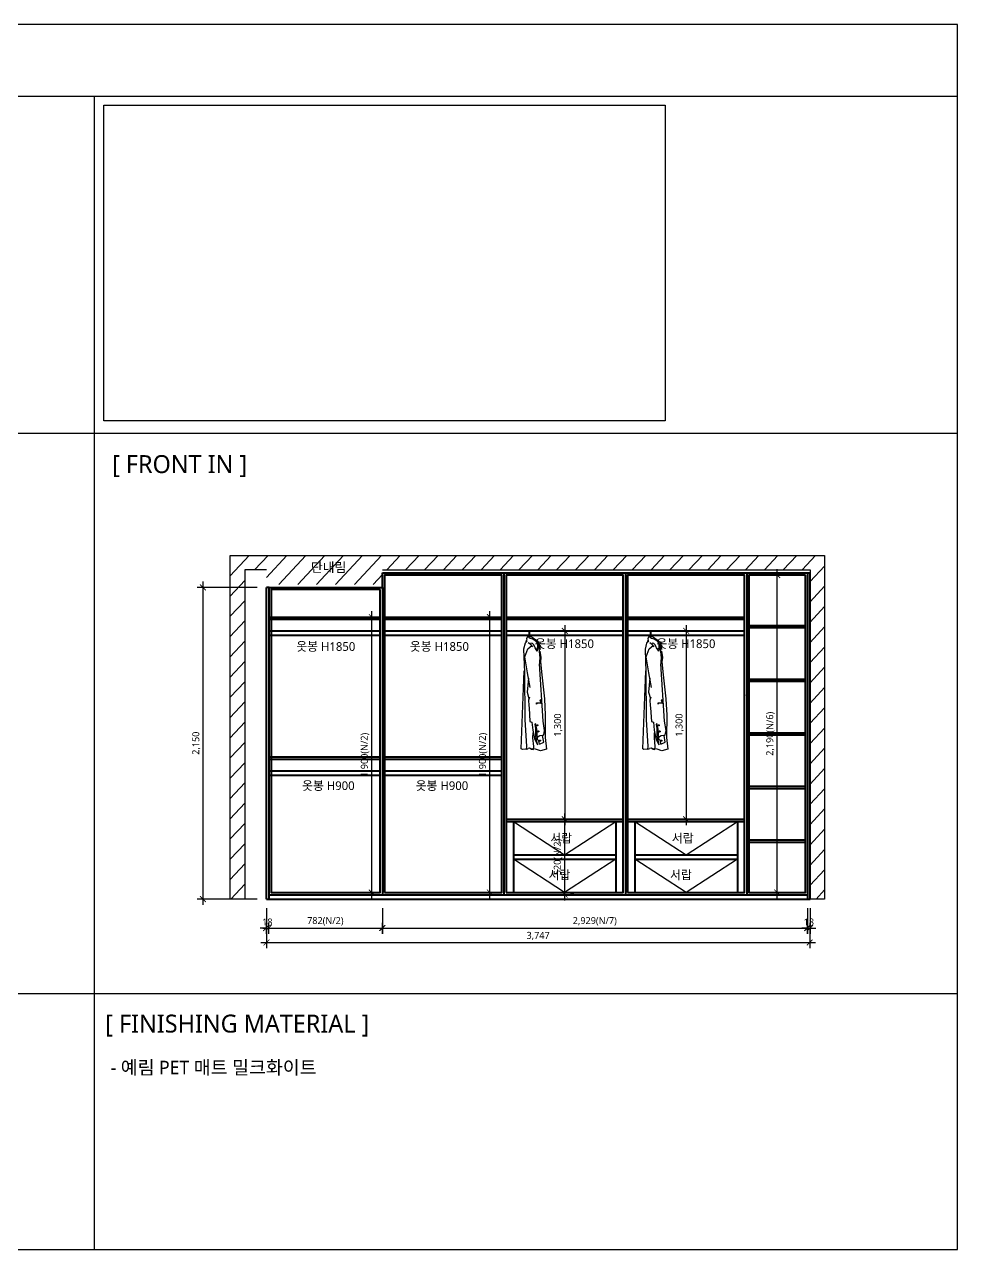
# Model space of a CAD drawing. Header units: millimetres. Extents: x 512 to 764439, y -71 to 559481.
# Drawn here: x 533432 to 539868, y 206194 to 214645 of the extents above; entities that cross this region are included whole.
import ezdxf
from ezdxf.enums import TextEntityAlignment as Align

# ---------------------------------------------------------------- set-up
doc = ezdxf.new("R2010")
doc.units = ezdxf.units.MM
doc.header["$LTSCALE"] = 50
for name, pattern in [('CENTER', [50.8, 31.75, -6.35, 6.35, -6.35]), ('DASHDOT', [1, 0.5, -0.25, 0, -0.25]), ('HIDDENX2', [19.05, 12.7, -6.35])]:
    doc.linetypes.add(name, pattern=pattern)
for name, color, linetype in [('#CENTER', 1, 'CENTER'), ('#TEXT', 7, 'Continuous'), ('#가전가구', 252, 'Continuous'), ('#건축벽체_CON', 2, 'Continuous'), ('.', 8, 'Continuous'), ('_R_F_WIN', 4, 'Continuous')]:
    doc.layers.add(name, color=color, linetype=linetype)
doc.layers.add('#Fur', color=6, linetype='Continuous', lineweight=40)
doc.styles.add('CJ-TEXT', font='malgun.ttf')
doc.styles.add('맑은 고딕', font='malgun.ttf')
doc.styles.add('맑은고딕', font='malgun.ttf')
doc.dimstyles.new('DIM-120', dxfattribs={"dimscale": 120, "dimtxt": 0.6, "dimasz": 0.8, "dimexe": 0.8, "dimexo": 0.8, "dimgap": 0.2, "dimtad": 1, "dimdec": 0, "dimlunit": 6, "dimtxsty": '맑은고딕', "dimblk": 'ARCHTICK', "dimcen": 1, "dimdle": 0.8, "dimclrd": 5, "dimclre": 5, "dimclrt": 4, "dimadec": 0, "dimazin": 0, "dimtfac": 1, "dimtdec": 0, "dimtix": 1, "dimtmove": 2, "dimatfit": 3, "dimldrblk": 'ARCHTICK', "dimfxl": 1, "dimtolj": 1, "dimtzin": 0, "dimarcsym": 0})
picture_1 = doc.add_image_def('image18.png', size_in_pixel=(1920, 1080))

# ---------------------------------------------------------------- blocks, each defined once
blk = doc.blocks.new('_ArchTick')
at = {"color": 0, "linetype": 'ByBlock', "const_width": 0.15}
blk.add_lwpolyline([(-0.5, -0.5), (0.5, 0.5)], dxfattribs=at)
blk = doc.blocks.new('*D175')
at = {"color": 5, "lineweight": -2, "transparency": 16777216}
for p, q in [((535097.9, 208412.1), (535057.9, 208412.1)), ((535097.9, 208448.1), (535097.9, 208372.1)), ((535097.9, 208412.1), (535115.9, 208412.1)), ((535115.9, 208448.1), (535115.9, 208372.1)), ((535115.9, 208412.1), (535155.9, 208412.1))]:
    blk.add_line(p, q, dxfattribs=at)
at = {"layer": 'Defpoints', "color": 0, "transparency": 16777216}
for p in [(535097.9, 208512.1), (535115.9, 208512.1), (535115.9, 208412.1)]:
    blk.add_point(p, dxfattribs=at)
at = {"color": 5, "lineweight": -2, "transparency": 16777216, "xscale": 40, "yscale": 40, "zscale": 40}
blk.add_blockref('_ArchTick', (535097.9, 208412.1), dxfattribs=at)
at = {"color": 5, "lineweight": -2, "transparency": 16777216, "xscale": 40, "yscale": 40, "zscale": 40, "rotation": 180}
blk.add_blockref('_ArchTick', (535115.9, 208412.1), dxfattribs=at)
at = {"color": 4, "transparency": 16777216, "insert": (535106.9, 208453.1), "char_height": 48, "attachment_point": 5, "style": '맑은고딕'}
blk.add_mtext('\\A1;18', dxfattribs=at)
blk = doc.blocks.new('*D176')
at = {"color": 5, "lineweight": -2, "transparency": 16777216}
for p, q in [((535075.9, 208412.1), (535937.9, 208412.1)), ((535115.9, 208448.1), (535115.9, 208372.1)), ((535897.9, 208448.1), (535897.9, 208372.1))]:
    blk.add_line(p, q, dxfattribs=at)
at = {"layer": 'Defpoints', "color": 0, "transparency": 16777216}
for p in [(535115.9, 208512.1), (535897.9, 208512.1), (535897.9, 208412.1)]:
    blk.add_point(p, dxfattribs=at)
at = {"color": 5, "lineweight": -2, "transparency": 16777216, "xscale": 40, "yscale": 40, "zscale": 40, "rotation": 180}
blk.add_blockref('_ArchTick', (535115.9, 208412.1), dxfattribs=at)
at = {"color": 5, "lineweight": -2, "transparency": 16777216, "xscale": 40, "yscale": 40, "zscale": 40}
blk.add_blockref('_ArchTick', (535897.9, 208412.1), dxfattribs=at)
at = {"color": 4, "transparency": 16777216, "insert": (535506.9, 208458), "char_height": 48, "attachment_point": 5, "style": '맑은고딕'}
blk.add_mtext('\\A1;782(N/2)', dxfattribs=at)
blk = doc.blocks.new('*D177')
at = {"color": 5, "lineweight": -2, "transparency": 16777216}
for p, q in [((535901.1, 208548.1), (535901.1, 208372.1)), ((535861.1, 208412.1), (538869.9, 208412.1)), ((538829.9, 208448.1), (538829.9, 208372.1))]:
    blk.add_line(p, q, dxfattribs=at)
at = {"layer": 'Defpoints', "color": 0, "transparency": 16777216}
for p in [(535901.1, 208612.1), (538829.9, 208512.1), (538829.9, 208412.1)]:
    blk.add_point(p, dxfattribs=at)
at = {"color": 5, "lineweight": -2, "transparency": 16777216, "xscale": 40, "yscale": 40, "zscale": 40, "rotation": 180}
blk.add_blockref('_ArchTick', (535901.1, 208412.1), dxfattribs=at)
at = {"color": 5, "lineweight": -2, "transparency": 16777216, "xscale": 40, "yscale": 40, "zscale": 40}
blk.add_blockref('_ArchTick', (538829.9, 208412.1), dxfattribs=at)
at = {"color": 4, "transparency": 16777216, "insert": (537365.5, 208458), "char_height": 48, "attachment_point": 5, "style": '맑은고딕'}
blk.add_mtext('\\A1;2,929(N/7)', dxfattribs=at)
blk = doc.blocks.new('*D178')
at = {"color": 5, "lineweight": -2, "transparency": 16777216}
for p, q in [((538833.1, 208548.1), (538833.1, 208372.1)), ((538851.1, 208548.1), (538851.1, 208372.1)), ((538833.1, 208412.1), (538793.1, 208412.1)), ((538833.1, 208412.1), (538851.1, 208412.1)), ((538851.1, 208412.1), (538891.1, 208412.1))]:
    blk.add_line(p, q, dxfattribs=at)
at = {"layer": 'Defpoints', "color": 0, "transparency": 16777216}
for p in [(538833.1, 208612.1), (538851.1, 208612.1), (538851.1, 208412.1)]:
    blk.add_point(p, dxfattribs=at)
at = {"color": 5, "lineweight": -2, "transparency": 16777216, "xscale": 40, "yscale": 40, "zscale": 40}
blk.add_blockref('_ArchTick', (538833.1, 208412.1), dxfattribs=at)
at = {"color": 5, "lineweight": -2, "transparency": 16777216, "xscale": 40, "yscale": 40, "zscale": 40, "rotation": 180}
blk.add_blockref('_ArchTick', (538851.1, 208412.1), dxfattribs=at)
at = {"color": 4, "transparency": 16777216, "insert": (538842.1, 208453.1), "char_height": 48, "attachment_point": 5, "style": '맑은고딕'}
blk.add_mtext('\\A1;18', dxfattribs=at)
blk = doc.blocks.new('*D179')
at = {"color": 5, "lineweight": -2, "transparency": 16777216}
for p, q in [((535101.1, 208548.1), (535101.1, 208272.1)), ((538847.9, 208448.1), (538847.9, 208272.1)), ((535061.1, 208312.1), (538887.9, 208312.1))]:
    blk.add_line(p, q, dxfattribs=at)
at = {"layer": 'Defpoints', "color": 0, "transparency": 16777216}
for p in [(535101.1, 208612.1), (538847.9, 208512.1), (538847.9, 208312.1)]:
    blk.add_point(p, dxfattribs=at)
at = {"color": 5, "lineweight": -2, "transparency": 16777216, "xscale": 40, "yscale": 40, "zscale": 40, "rotation": 180}
blk.add_blockref('_ArchTick', (535101.1, 208312.1), dxfattribs=at)
at = {"color": 5, "lineweight": -2, "transparency": 16777216, "xscale": 40, "yscale": 40, "zscale": 40}
blk.add_blockref('_ArchTick', (538847.9, 208312.1), dxfattribs=at)
at = {"color": 4, "transparency": 16777216, "insert": (536974.5, 208357), "char_height": 48, "attachment_point": 5, "style": '맑은고딕'}
blk.add_mtext('\\A1;3,747', dxfattribs=at)
blk = doc.blocks.new('clo_1')
at = {"layer": '#가전가구', "color": 252, "linetype": 'HIDDENX2', "ltscale": 100}
for p, q in [((294541.6, -285557.9), (294537.3, -285567.4)), ((294537.3, -285567.4), (294538.9, -285578.1)), ((294547.6, -285550.4), (294541.6, -285557.9)), ((294547.6, -285550.4), (294553.5, -285557.1)), ((294547.6, -285550.4), (294555.1, -285550.4)), ((294553.5, -285557.1), (294562.6, -285564.3)), ((294555.1, -285552.7), (294555.1, -285513.4)), ((294559.2, -285554.1), (294559.2, -285513.4)), ((294559.2, -285550.7), (294575.1, -285556.6)), ((294562.6, -285564.3), (294579.7, -285568.2)), ((294575.1, -285556.6), (294585.3, -285564.1)), ((294579.7, -285568.2), (294597.5, -285579.3)), ((294585.3, -285564.1), (294593.8, -285571.4)), ((294593.8, -285571.4), (294605.4, -285576.9)), ((294524.9, -285693.5), (294545.8, -285637.4)), ((294533.3, -285585.6), (294531.7, -285594.3)), ((294538.9, -285578.1), (294533.3, -285585.6)), ((294545.8, -285637.4), (294573.8, -285614.5)), ((294578.1, -285600.7), (294567.3, -285597.7)), ((294588, -285610.2), (294578.1, -285600.7)), ((294595.9, -285629.6), (294588, -285610.2)), ((294611.8, -285654.5), (294595.9, -285629.6)), ((294597.5, -285579.3), (294612.9, -285600.3)), ((294605.4, -285576.9), (294622.9, -285595.3)), ((294612.9, -285600.3), (294611.8, -285654.5)), ((294620.6, -285607.5), (294618.2, -285626.3)), ((294618.2, -285626.3), (294621.8, -285635.7)), ((294618.8, -285621.5), (294620.6, -285607.5)), ((294624.1, -285628.8), (294618.8, -285621.5)), ((294621.8, -285635.7), (294628.8, -285698.7)), ((294622.9, -285595.3), (294631.1, -285643)), ((294631.1, -285643), (294624.1, -285628.8)), ((294629.7, -285654.3), (294637, -285696.8)), ((294543.6, -285802), (294524.9, -285693.5)), ((294628.8, -285698.7), (294626.4, -285722.8)), ((294626.4, -285722.8), (294626.8, -285741.6)), ((294651.4, -286136.9), (294626.8, -285741.6)), ((294637, -285696.8), (294633.4, -285726.1)), ((294633.4, -285726.1), (294641.8, -285816.7)), ((294561.4, -285905), (294543.6, -285802)), ((294641.8, -285816.7), (294660.7, -285983.4)), ((294550.1, -285839.6), (294540.6, -285937.4)), ((294540.6, -285937.4), (294554.1, -285980.9)), ((294557.9, -285970.6), (294550.3, -285991.3)), ((294550.3, -285991.3), (294552.2, -286027.3)), ((294631, -285993.3), (294636, -285984.6)), ((294638.4, -286004.7), (294631, -285993.3)), ((294660.7, -285983.4), (294666.3, -286096.1)), ((294552.2, -286027.3), (294555.2, -286044.2)), ((294555.2, -286044.2), (294560.6, -286139.6)), ((294607, -286011), (294620.9, -286009.6)), ((294607, -286018.2), (294607, -286011)), ((294610.3, -286013.4), (294607, -286018.2)), ((294629.1, -286011.5), (294610.3, -286013.4)), ((294620.9, -286009.6), (294635.4, -286009.7)), ((294638.7, -286013.4), (294629.1, -286011.5)), ((294635.4, -286009.7), (294638.4, -286004.7)), ((294644.1, -286020), (294638.7, -286013.4)), ((294560.6, -286139.6), (294574.3, -286144.2)), ((294574.3, -286144.2), (294580.4, -286198.9)), ((294598.7, -286152.3), (294593.9, -286160.5)), ((294593.9, -286160.5), (294598.7, -286185.3)), ((294608.3, -286190.1), (294598.7, -286152.3)), ((294662.3, -286201.4), (294651.4, -286136.9)), ((294666.3, -286096.1), (294665.3, -286249.9)), ((294580.4, -286198.9), (294591.3, -286256)), ((294598.7, -286185.3), (294598.7, -286242.4)), ((294598.7, -286242.4), (294606.9, -286277.8)), ((294613.1, -286263), (294608.3, -286190.1)), ((294648.6, -286234.2), (294656.8, -286231.4)), ((294656.8, -286280.5), (294648.6, -286234.2)), ((294656.8, -286231.4), (294662.3, -286201.4)), ((294599.7, -286330.1), (294584.8, -286328)), ((294591.3, -286256), (294613.2, -286299.6)), ((294633.2, -286341.7), (294599.7, -286330.1)), ((294606.9, -286277.8), (294613.2, -286299.6)), ((294622.8, -286272), (294613.1, -286263)), ((294626.8, -286294.2), (294622.8, -286272)), ((294626.8, -286294.2), (294656.8, -286280.5)), ((294674.1, -286328.6), (294633.2, -286341.7)), ((294665.3, -286249.9), (294674.1, -286328.6))]:
    blk.add_line(p, q, dxfattribs=at)
for points in [[(294542.1, -285583.9), (294527.9, -285598.1), (294517, -285639), (294522.4, -285798.9), (294525.2, -286126), (294537.3, -286310.9), (294534.6, -286329.8), (294542.8, -286327.1), (294546.1, -286326.8), (294548.3, -286321.8), (294558.6, -286320.5), (294570.1, -286327.3), (294575.6, -286329.6), (294572.8, -286324.8), (294570.1, -286329.8), (294580.6, -286328.6), (294584.4, -286331), (294587.1, -286310.9), (294581.3, -286250.4), (294582.1, -286217.7)], [(294580.4, -285622.7), (294567.2, -285606.4), (294549, -285596.7)], [(294534.6, -286329.8), (294509.5, -286330.8), (294501.4, -286327.8), (294508, -286147.5), (294522, -285789.6)], [(294644.9, -286235), (294629.2, -286236.8), (294617.6, -286244.9), (294612.3, -286250.2)], [(294605.5, -286257), (294599.7, -286266.8)]]:
    blk.add_lwpolyline(points, dxfattribs=at)
for centre in [(294611.3, -286164.6), (294617.7, -286207.3), (294629.3, -286270.8)]:
    blk.add_circle(centre, 3.95, dxfattribs=at)
blk = doc.blocks.new('*D180')
at = {"color": 5, "lineweight": -2, "transparency": 16777216}
for p, q in [((537995.9, 210502.1), (537995.9, 209122.1)), ((538059.9, 210462.1), (538035.9, 210462.1)), ((538059.9, 209162.1), (538035.9, 209162.1))]:
    blk.add_line(p, q, dxfattribs=at)
at = {"layer": 'Defpoints', "color": 0, "transparency": 16777216}
for p in [(537995.9, 210462.1), (537995.9, 209162.1), (537995.9, 209162.1)]:
    blk.add_point(p, dxfattribs=at)
at = {"color": 5, "lineweight": -2, "transparency": 16777216, "xscale": 40, "yscale": 40, "zscale": 40}
for p, rotation in [((537995.9, 210462.1), 90), ((537995.9, 209162.1), 270)]:
    blk.add_blockref('_ArchTick', p, dxfattribs=dict(at, rotation=rotation))
at = {"color": 4, "transparency": 16777216, "insert": (537950.9, 209812.1), "char_height": 48, "attachment_point": 5, "rotation": 90, "style": '맑은고딕'}
blk.add_mtext('\\A1;1,300', dxfattribs=at)
blk = doc.blocks.new('*D181')
at = {"color": 5, "lineweight": -2, "transparency": 16777216}
for p, q in [((537158.1, 210502.1), (537158.1, 209122.1)), ((537222.1, 210462.1), (537198.1, 210462.1)), ((537222.1, 209162.1), (537198.1, 209162.1))]:
    blk.add_line(p, q, dxfattribs=at)
at = {"layer": 'Defpoints', "color": 0, "transparency": 16777216}
for p in [(537158.1, 210462.1), (537158.1, 209162.1), (537158.1, 209162.1)]:
    blk.add_point(p, dxfattribs=at)
at = {"color": 5, "lineweight": -2, "transparency": 16777216, "xscale": 40, "yscale": 40, "zscale": 40}
for p, rotation in [((537158.1, 210462.1), 90), ((537158.1, 209162.1), 270)]:
    blk.add_blockref('_ArchTick', p, dxfattribs=dict(at, rotation=rotation))
at = {"color": 4, "transparency": 16777216, "insert": (537113.2, 209812.1), "char_height": 48, "attachment_point": 5, "rotation": 90, "style": '맑은고딕'}
blk.add_mtext('\\A1;1,300', dxfattribs=at)
blk = doc.blocks.new('*D511')
at = {"color": 5, "lineweight": -2, "transparency": 16777216}
for p, q in [((537157.7, 209202.1), (537157.7, 208602.1)), ((537221.7, 209162.1), (537197.7, 209162.1)), ((537221.7, 208642.1), (537197.7, 208642.1))]:
    blk.add_line(p, q, dxfattribs=at)
at = {"layer": 'Defpoints', "color": 0, "transparency": 16777216}
for p in [(537157.7, 209162.1), (537157.7, 208642.1), (537157.7, 208642.1)]:
    blk.add_point(p, dxfattribs=at)
at = {"color": 5, "lineweight": -2, "transparency": 16777216, "xscale": 40, "yscale": 40, "zscale": 40}
for p, rotation in [((537157.7, 209162.1), 90), ((537157.7, 208642.1), 270)]:
    blk.add_blockref('_ArchTick', p, dxfattribs=dict(at, rotation=rotation))
at = {"color": 4, "transparency": 16777216, "insert": (537111.8, 208902.1), "char_height": 48, "attachment_point": 5, "rotation": 90, "style": '맑은고딕'}
blk.add_mtext('\\A1;520(N/2)', dxfattribs=at)
blk = doc.blocks.new('*D512')
at = {"color": 5, "lineweight": -2, "transparency": 16777216}
for p, q in [((538623.7, 208617.1), (538623.7, 210887.1)), ((538687.7, 210847.1), (538663.7, 210847.1)), ((538687.7, 208657.1), (538663.7, 208657.1))]:
    blk.add_line(p, q, dxfattribs=at)
at = {"layer": 'Defpoints', "color": 0, "transparency": 16777216}
for p in [(538623.7, 210847.1), (538623.7, 210847.1), (538623.7, 208657.1)]:
    blk.add_point(p, dxfattribs=at)
at = {"color": 5, "lineweight": -2, "transparency": 16777216, "xscale": 40, "yscale": 40, "zscale": 40}
for p, rotation in [((538623.7, 210847.1), 90), ((538623.7, 208657.1), 270)]:
    blk.add_blockref('_ArchTick', p, dxfattribs=dict(at, rotation=rotation))
at = {"color": 4, "transparency": 16777216, "insert": (538577.7, 209752.1), "char_height": 48, "attachment_point": 5, "rotation": 90, "style": '맑은고딕'}
blk.add_mtext('\\A1;2,190(N/6)', dxfattribs=at)
blk = doc.blocks.new('*D513')
at = {"color": 5, "lineweight": -2, "transparency": 16777216}
for p, q in [((536659.8, 210557.1), (536601.7, 210557.1)), ((536641.7, 208617.1), (536641.7, 210597.1)), ((536659.8, 208657.1), (536601.7, 208657.1))]:
    blk.add_line(p, q, dxfattribs=at)
at = {"layer": 'Defpoints', "color": 0, "transparency": 16777216}
for p in [(536641.7, 210557.1), (536723.8, 210557.1), (536723.8, 208657.1)]:
    blk.add_point(p, dxfattribs=at)
at = {"color": 5, "lineweight": -2, "transparency": 16777216, "xscale": 40, "yscale": 40, "zscale": 40}
for p, rotation in [((536641.7, 210557.1), 90), ((536641.7, 208657.1), 270)]:
    blk.add_blockref('_ArchTick', p, dxfattribs=dict(at, rotation=rotation))
at = {"color": 4, "transparency": 16777216, "insert": (536595.7, 209607.1), "char_height": 48, "attachment_point": 5, "rotation": 90, "style": '맑은고딕'}
blk.add_mtext('\\A1;1,900(N/2)', dxfattribs=at)
blk = doc.blocks.new('*D182')
at = {"color": 5, "lineweight": -2, "transparency": 16777216}
for p, q in [((535845, 210557.1), (535786.9, 210557.1)), ((535826.9, 208617.1), (535826.9, 210597.1)), ((535845, 208657.1), (535786.9, 208657.1))]:
    blk.add_line(p, q, dxfattribs=at)
at = {"layer": 'Defpoints', "color": 0, "transparency": 16777216}
for p in [(535826.9, 210557.1), (535909, 210557.1), (535909, 208657.1)]:
    blk.add_point(p, dxfattribs=at)
at = {"color": 5, "lineweight": -2, "transparency": 16777216, "xscale": 40, "yscale": 40, "zscale": 40}
for p, rotation in [((535826.9, 210557.1), 90), ((535826.9, 208657.1), 270)]:
    blk.add_blockref('_ArchTick', p, dxfattribs=dict(at, rotation=rotation))
at = {"color": 4, "transparency": 16777216, "insert": (535781, 209607.1), "char_height": 48, "attachment_point": 5, "rotation": 90, "style": '맑은고딕'}
blk.add_mtext('\\A1;1,900(N/2)', dxfattribs=at)
blk = doc.blocks.new('*D514')
at = {"color": 5, "lineweight": -2, "transparency": 16777216}
for p, q in [((534662.3, 210802.1), (534662.3, 208572.1)), ((535037.1, 210762.1), (534622.3, 210762.1)), ((535037.1, 208612.1), (534622.3, 208612.1))]:
    blk.add_line(p, q, dxfattribs=at)
at = {"layer": 'Defpoints', "color": 0, "transparency": 16777216}
for p in [(535101.1, 210762.1), (534662.3, 208612.1), (535101.1, 208612.1)]:
    blk.add_point(p, dxfattribs=at)
at = {"color": 5, "lineweight": -2, "transparency": 16777216, "xscale": 40, "yscale": 40, "zscale": 40}
for p, rotation in [((534662.3, 210762.1), 90), ((534662.3, 208612.1), 270)]:
    blk.add_blockref('_ArchTick', p, dxfattribs=dict(at, rotation=rotation))
at = {"color": 4, "transparency": 16777216, "insert": (534617.3, 209687.1), "char_height": 48, "attachment_point": 5, "rotation": 90, "style": '맑은고딕'}
blk.add_mtext('\\A1;2,150', dxfattribs=at)

msp = doc.modelspace()

# ---------------------------------------------------------------- hatches: boundary and pattern name
at = {"layer": '.', "ltscale": 2, "true_color": 0xd19cc7, "transparency": 33554559}
h = msp.add_hatch(dxfattribs=at)
h.set_pattern_fill('ANSI31', color=9, scale=30, angle=2)
h.set_pattern_definition([(47, (165846.92, 196972.33), (-69.66144, 64.960344), [])])
h.paths.add_polyline_path([(535901.0817299, 210882.076483), (538851.0817299, 210882.076483), (538851.0817299, 210862.076483), (538851.0817299, 208612.076483), (538951.0817299, 208612.076483), (538951.0817299, 210982.076483), (534851.0817299, 210982.076483), (534851.0817299, 208612.076483), (534951.0817299, 208612.076483), (534951.0817299, 210882.076483), (535101.0817299, 210882.076483), (535101.0817299, 210782.076483), (535901.0817299, 210782.076483), (535901.0817299, 210862.076483)])

# ---------------------------------------------------------------- linework, layer by layer
at = {"layer": '#CENTER', "linetype": 'DASHDOT', "ltscale": 30}
for p, q in [((536803.79601561, 209147.076483), (537157.65315847, 208917.076483)), ((537157.65315847, 208917.076483), (537511.51030132, 209147.076483)), ((537641.51030132, 209147.076483), (537995.36744418, 208917.076483)), ((537995.36744418, 208917.076483), (538349.22458704, 209147.076483)), ((537157.65315847, 208657.076483), (536803.79601561, 208887.076483)), ((537511.51030132, 208887.076483), (537157.65315847, 208657.076483)), ((537995.36744418, 208657.076483), (537641.51030132, 208887.076483)), ((538349.22458704, 208887.076483), (537995.36744418, 208657.076483))]:
    msp.add_line(p, q, dxfattribs=at)
at = {"layer": '#Fur', "ltscale": 2}
for p, q in [((535901.0817299, 210862.076483), (538851.0817299, 210862.076483)), ((535901.0817299, 210762.076483), (535901.0817299, 210862.076483)), ((536738.79601561, 210862.076483), (536738.79601561, 208642.076483)), ((537576.51030132, 210862.076483), (537576.51030132, 208642.076483)), ((538414.22458704, 210862.076483), (538414.22458704, 208642.076483)), ((538414.22458704, 210862.076483), (538833.0817299, 210862.076483)), ((538833.0817299, 210862.076483), (538833.0817299, 208612.076483)), ((538851.0817299, 208612.076483), (538851.0817299, 210862.076483)), ((535101.0817299, 208612.076483), (535101.0817299, 210762.076483)), ((535119.0817299, 210762.076483), (535101.0817299, 210762.076483)), ((535119.0817299, 208612.076483), (535119.0817299, 210762.076483)), ((535119.0817299, 210762.076483), (535901.0817299, 210762.076483)), ((535901.0817299, 210762.076483), (535901.0817299, 208642.076483)), ((535101.0817299, 208612.076483), (538851.0817299, 208612.076483)), ((535119.0817299, 208642.076483), (538833.0817299, 208642.076483))]:
    msp.add_line(p, q, dxfattribs=at)
at = {"layer": '#Fur', "color": 223, "ltscale": 2}
for p, q in [((535119.0817299, 210557.076483), (535886.0817299, 210557.076483)), ((535119.0817299, 210542.076483), (535886.0817299, 210542.076483)), ((535916.0817299, 210557.076483), (536723.79601561, 210557.076483)), ((535916.0817299, 210542.076483), (536723.79601561, 210542.076483)), ((536753.79601561, 210557.076483), (537561.51030132, 210557.076483)), ((536753.79601561, 210542.076483), (537561.51030132, 210542.076483)), ((537591.51030132, 210557.076483), (538399.22458704, 210557.076483)), ((537591.51030132, 210542.076483), (538399.22458704, 210542.076483)), ((535119.0817299, 210462.076483), (535886.0817299, 210462.076483)), ((535119.0817299, 210462.076483), (535886.0817299, 210462.076483)), ((535916.0817299, 210462.076483), (536723.79601561, 210462.076483)), ((535916.0817299, 210462.076483), (536723.79601561, 210462.076483)), ((536753.79601561, 210462.076483), (537561.51030132, 210462.076483)), ((537591.51030132, 210462.076483), (538399.22458704, 210462.076483)), ((538429.22458704, 210499.576483), (538818.0817299, 210499.576483)), ((538429.22458704, 210484.576483), (538818.0817299, 210484.576483)), ((535119.0817299, 210432.076483), (535886.0817299, 210432.076483)), ((535119.0817299, 210432.076483), (535886.0817299, 210432.076483)), ((535916.0817299, 210432.076483), (536723.79601561, 210432.076483)), ((535916.0817299, 210432.076483), (536723.79601561, 210432.076483)), ((536753.79601561, 210432.076483), (537561.51030132, 210432.076483)), ((537591.51030132, 210432.076483), (538399.22458704, 210432.076483)), ((538429.22458704, 210129.576483), (538818.0817299, 210129.576483)), ((538429.22458704, 210114.576483), (538818.0817299, 210114.576483)), ((538429.22458704, 209759.576483), (538818.0817299, 209759.576483)), ((538429.22458704, 209744.576483), (538818.0817299, 209744.576483)), ((535119.0817299, 209592.076483), (535886.0817299, 209592.076483)), ((535119.0817299, 209577.076483), (535886.0817299, 209577.076483)), ((535916.0817299, 209592.076483), (536723.79601561, 209592.076483)), ((535916.0817299, 209577.076483), (536723.79601561, 209577.076483)), ((535119.0817299, 209497.076483), (535886.0817299, 209497.076483)), ((535119.0817299, 209497.076483), (535886.0817299, 209497.076483)), ((535119.0817299, 209467.076483), (535886.0817299, 209467.076483)), ((535119.0817299, 209467.076483), (535886.0817299, 209467.076483)), ((535916.0817299, 209497.076483), (536723.79601561, 209497.076483)), ((535916.0817299, 209497.076483), (536723.79601561, 209497.076483)), ((535916.0817299, 209467.076483), (536723.79601561, 209467.076483)), ((535916.0817299, 209467.076483), (536723.79601561, 209467.076483)), ((538429.22458704, 209389.576483), (538818.0817299, 209389.576483)), ((538429.22458704, 209374.576483), (538818.0817299, 209374.576483)), ((536753.79601561, 209162.076483), (537561.51030132, 209162.076483)), ((536753.79601561, 209147.076483), (537561.51030132, 209147.076483)), ((536803.79601561, 209147.076483), (536803.79601561, 208657.076483)), ((537511.51030132, 209147.076483), (537511.51030132, 208657.076483)), ((537591.51030132, 209162.076483), (538399.22458704, 209162.076483)), ((537591.51030132, 209147.076483), (538399.22458704, 209147.076483)), ((537641.51030132, 209147.076483), (537641.51030132, 208657.076483)), ((538349.22458704, 209147.076483), (538349.22458704, 208657.076483)), ((538429.22458704, 209019.576483), (538818.0817299, 209019.576483)), ((538429.22458704, 209004.576483), (538818.0817299, 209004.576483)), ((536803.79601561, 208917.076483), (537511.51030132, 208917.076483)), ((536803.79601561, 208887.076483), (537511.51030132, 208887.076483)), ((537641.51030132, 208917.076483), (538349.22458704, 208917.076483)), ((537641.51030132, 208887.076483), (538349.22458704, 208887.076483))]:
    msp.add_line(p, q, dxfattribs=at)
for points in [[(535916.0817299, 208657.076483), (536723.79601561, 208657.076483), (536723.79601561, 210847.076483), (535916.0817299, 210847.076483)], [(536753.79601561, 208657.076483), (537561.51030132, 208657.076483), (537561.51030132, 210847.076483), (536753.79601561, 210847.076483)], [(537591.51030132, 208657.076483), (538399.22458704, 208657.076483), (538399.22458704, 210847.076483), (537591.51030132, 210847.076483)], [(538818.0817299, 210847.076483), (538429.22458704, 210847.076483), (538429.22458704, 208657.076483), (538818.0817299, 208657.076483)], [(535886.0817299, 210747.076483), (535134.0817299, 210747.076483), (535134.0817299, 208657.076483), (535886.0817299, 208657.076483)]]:
    msp.add_lwpolyline(points, close=True, dxfattribs=at)
at = {"layer": '#Fur'}
msp.add_point((538414.22458704, 210018.53802561), dxfattribs=at)
at = {"layer": '#건축벽체_CON'}
for p, q in [((534851.0817299, 208612.076483), (534851.0817299, 210982.076483)), ((534851.0817299, 210982.076483), (538951.0817299, 210982.076483)), ((535101.0817299, 210882.076483), (534951.0817299, 210882.076483)), ((534951.0817299, 210882.076483), (534951.0817299, 208612.076483)), ((535901.0817299, 210882.076483), (538851.0817299, 210882.076483)), ((538851.0817299, 210882.076483), (538851.0817299, 210862.076483)), ((534951.0817299, 208612.076483), (534851.0817299, 208612.076483))]:
    msp.add_line(p, q, dxfattribs=at)
msp.add_lwpolyline([(538951.0817299, 210982.076483), (538951.0817299, 208612.076483), (538851.0817299, 208612.076483)], dxfattribs=at)
at = {"layer": '#건축벽체_CON', "const_width": 0.000000000116}
msp.add_lwpolyline([(535101.0817299, 210882.076483), (535101.0817299, 210782.076483), (535901.0817299, 210782.076483), (535901.0817299, 210882.076483)], dxfattribs=at)
for p, q in [((527961.95441628, 214150.22946514), (539867.62435939, 214150.22946514)), ((527961.95441628, 207961.34993897), (539867.62435939, 207961.34993897))]:
    msp.add_line(p, q)
msp.add_lwpolyline([(539867.62435939, 214645.47923629), (527961.95441628, 214645.47923629), (527961.95441628, 206194.05890884), (539867.62435939, 206194.05890884)], close=True)
for points in [[(533914.78938783, 206194.05890884), (533914.78938783, 214150.22946514)], [(527961.95441628, 211826.14814763), (539867.62435939, 211826.14814763)]]:
    msp.add_lwpolyline(points)

# ---------------------------------------------------------------- block references
for p in [(242357.45110606, 495975.494912), (243195.16539178, 495975.494912)]:
    msp.add_blockref('clo_1', p)

# ---------------------------------------------------------------- texts
at = {"layer": '#TEXT', "color": 7, "style": 'CJ-TEXT'}
for s, p in [('옷봉 H1850', (535306.22264678, 210354.19199385)), ('옷봉 H1850', (536089.82823217, 210354.19199385)), ('옷봉 H1850', (536952.4724726, 210373.32674045)), ('옷봉 H1850', (537790.18675831, 210373.32674045)), ('옷봉 H900', (535346.1263212, 209394.06735604)), ('옷봉 H900', (536129.73190659, 209394.06735604))]:
    msp.add_text(s, height=60, dxfattribs=at).set_placement(p, align=Align.MIDDLE_LEFT)
at = {"layer": '#TEXT', "color": 252, "style": 'CJ-TEXT'}
for p in [(537058.77617986, 209031.29939125), (537896.49046557, 209031.29939125), (537046.75982917, 208778.32888145), (537884.47411488, 208778.32888145)]:
    msp.add_text('서랍', height=60, dxfattribs=at).set_placement(p, align=Align.MIDDLE_LEFT)
at = {"layer": '#가전가구', "insert": (534793.65032072, 210932.66328819), "char_height": 65, "attachment_point": 1, "style": '맑은고딕'}
msp.add_mtext_dynamic_manual_height_columns('\\pxqc;단내림', width=1471.5483469185, gutter_width=98.07255812, heights=[0], dxfattribs=at)
at = {"insert": (534025.37319929, 207496.2060601), "char_height": 92.8593320912, "attachment_point": 1, "style": '맑은고딕'}
msp.add_mtext_dynamic_manual_height_columns('- 예림 PET 매트 밀크화이트', width=3264.8350786126, gutter_width=15.47655535, heights=[944.20321998], dxfattribs=at)
at = {"layer": '_R_F_WIN', "color": 7, "style": '맑은 고딕'}
for s, p in [('[ FRONT IN ]', (534036.12027185, 211550.59496725)), ('[ FINISHING MATERIAL ]', (533988.66583208, 207690.67515888))]:
    msp.add_text(s, height=123.8124427883, dxfattribs=at).set_placement(p)

# ---------------------------------------------------------------- dimensions: what is measured, and where the dimension line sits
for base, p1, p2, text, picture, middle in [((538623.65315847, 210847.076483), (538623.65315847, 208657.076483), (538623.65315847, 210847.076483), '<>(N/6)', '*D512', (538577.68576716, 209752.076483)), ((535826.92686497, 210557.076483), (535909.02930766, 208657.076483), (535909.02930766, 210557.076483), '<>(N/2)', '*D182', (535780.95947366, 209607.076483)), ((536641.69357292, 210557.076483), (536723.79601561, 208657.076483), (536723.79601561, 210557.076483), '<>(N/2)', '*D513', (536595.72618161, 209607.076483)), ((537157.65315847, 208642.076483), (537157.65315847, 209162.076483), (537157.65315847, 208642.076483), '<>(N/2)', '*D511', (537111.81620195, 208902.076483))]:
    dim = msp.add_linear_dim(base=base, p1=p1, p2=p2, angle=90, text=text, dimstyle='DIM-120', override={"dimscale": 80, "dimasz": 0.5, "dimexe": 0.5, "dimdle": 0.5})
    dim.commit()
    dim.dimension.update_dxf_attribs({"geometry": picture, "text_midpoint": middle})
for base, p1, p2, picture, middle in [((534662.29723058, 208612.076483), (535101.0817299, 210762.076483), (535101.0817299, 208612.076483), '*D514', (534617.34070884, 209687.076483)), ((537158.14925547, 209162.076483), (537158.14925547, 210462.076483), (537158.14925547, 209162.076483), '*D181', (537113.19273373, 209812.076483)), ((537995.86354119, 209162.076483), (537995.86354118, 210462.076483), (537995.86354118, 209162.076483), '*D180', (537950.90701945, 209812.076483))]:
    dim = msp.add_linear_dim(base=base, p1=p1, p2=p2, angle=90, dimstyle='DIM-120', override={"dimscale": 80, "dimasz": 0.5, "dimexe": 0.5, "dimdle": 0.5})
    dim.commit()
    dim.dimension.update_dxf_attribs({"geometry": picture, "text_midpoint": middle})
for base, p1, p2, picture, middle in [((538847.88680526, 208312.12753375), (535101.0817299, 208612.076483), (538847.88680526, 208512.12753375), '*D179', (536974.48426758, 208356.9536207)), ((538851.0817299, 208412.12753375), (538833.0817299, 208612.076483), (538851.0817299, 208612.076483), '*D178', (538842.0817299, 208453.05688157)), ((535115.88680526, 208412.12753375), (535097.88680526, 208512.12753375), (535115.88680526, 208512.12753375), '*D175', (535106.88680526, 208453.05688157))]:
    dim = msp.add_linear_dim(base=base, p1=p1, p2=p2, dimstyle='DIM-120', override={"dimscale": 80, "dimasz": 0.5, "dimexe": 0.5, "dimdle": 0.5})
    dim.commit()
    dim.dimension.update_dxf_attribs({"geometry": picture, "text_midpoint": middle})
for base, p1, p2, text, picture, middle in [((538829.88680526, 208412.12753375), (535901.0817299, 208612.076483), (538829.88680526, 208512.12753375), '<>(N/7)', '*D177', (537365.48426758, 208457.96449027)), ((535897.88680526, 208412.12753375), (535115.88680526, 208512.12753375), (535897.88680526, 208512.12753375), '<>(N/2)', '*D176', (535506.88680526, 208457.96449027))]:
    dim = msp.add_linear_dim(base=base, p1=p1, p2=p2, text=text, dimstyle='DIM-120', override={"dimscale": 80, "dimasz": 0.5, "dimexe": 0.5, "dimdle": 0.5})
    dim.commit()
    dim.dimension.update_dxf_attribs({"geometry": picture, "text_midpoint": middle})

# ---------------------------------------------------------------- pictures from other files: only their frames are drawn
image = msp.add_image(picture_1, insert=(533979.77211694, 211910.51171672), size_in_units=(3872.30365154, 2178.17080399))
image.dxf.flags = 7

doc.saveas('drawing.dxf')
